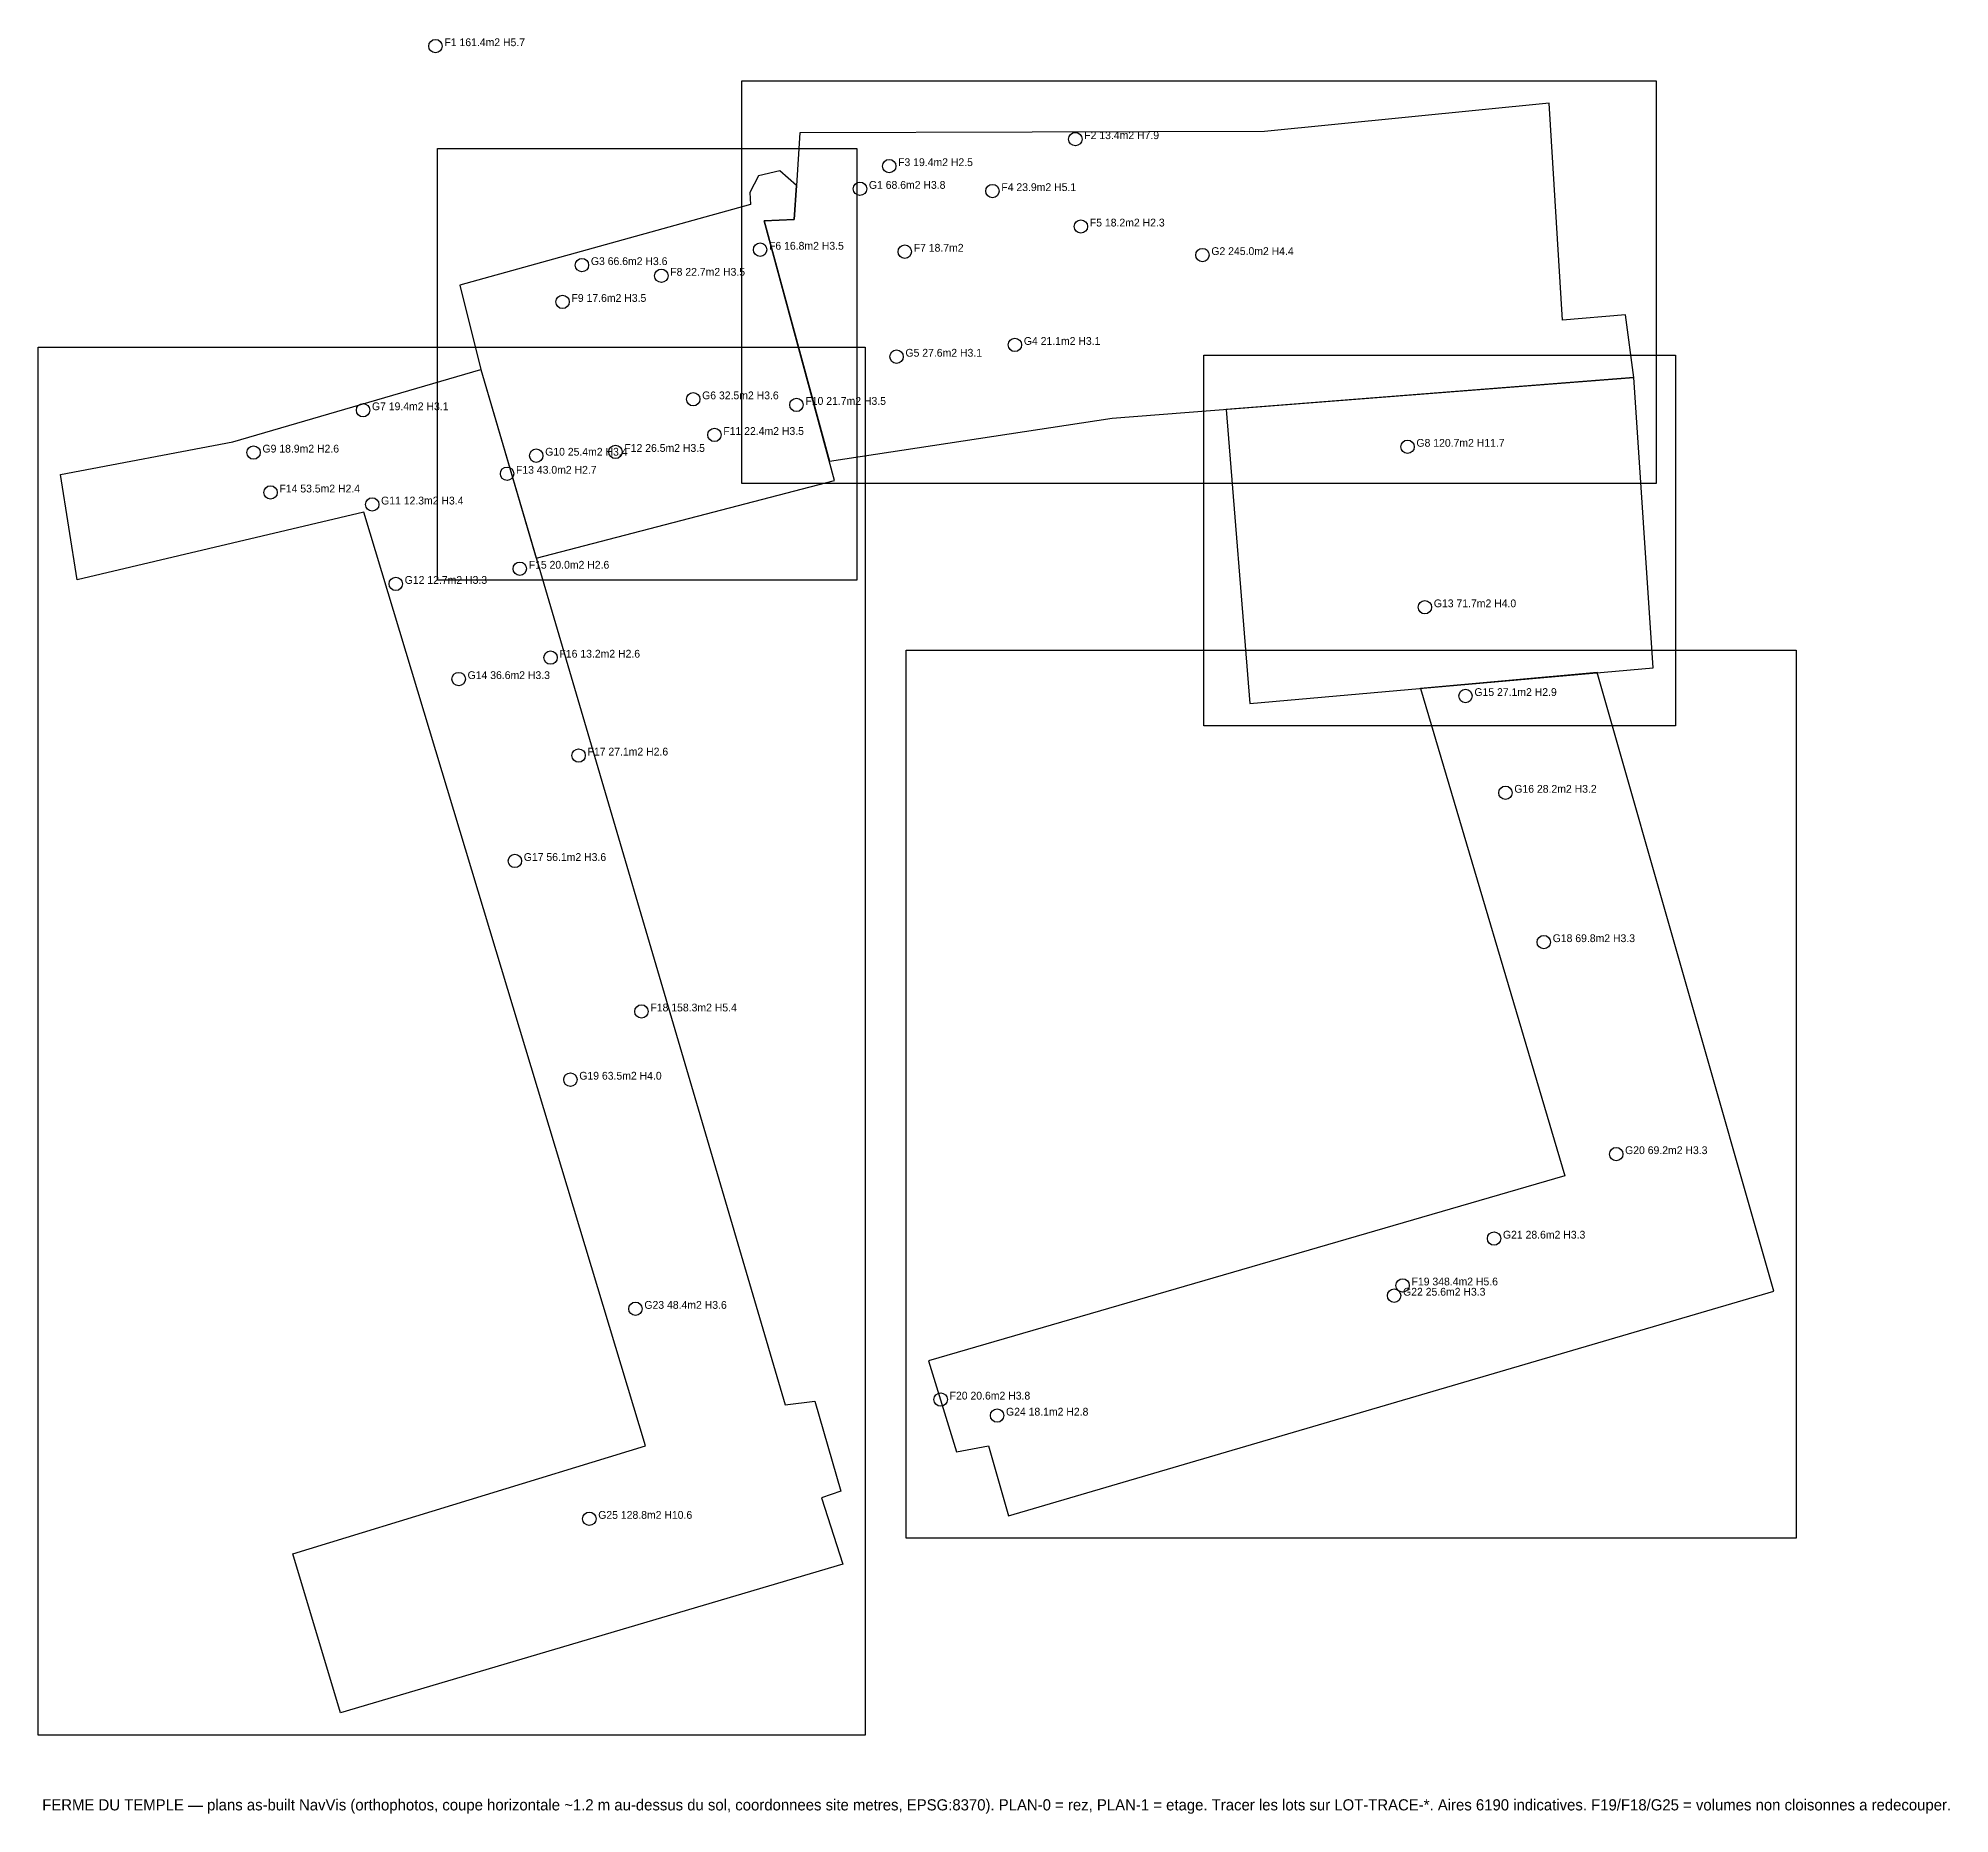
# Model space of a CAD drawing. Header units: metres. Extents: x -43.2 to 42.6, y -52.7 to 27.
import ezdxf

# ---------------------------------------------------------------- set-up
doc = ezdxf.new("R2010")
doc.units = ezdxf.units.M
for name, color, linetype in [('NAVVIS-FOOTPRINT', 5, 'Continuous'), ('NAVVIS-NOTES', 7, 'Continuous'), ('NAVVIS-PLAN-0', 8, 'Continuous'), ('NAVVIS-PLAN-1', 8, 'Continuous'), ('NAVVIS-ROOM-0', 3, 'Continuous'), ('NAVVIS-ROOM-1', 3, 'Continuous')]:
    doc.layers.add(name, color=color, linetype=linetype)
picture_1 = doc.add_image_def('image1.png', size_in_pixel=(1632, 2740))
picture_2 = doc.add_image_def('image2.png', size_in_pixel=(1632, 2740))
picture_3 = doc.add_image_def('image3.png', size_in_pixel=(2796, 2789))
picture_4 = doc.add_image_def('image4.png', size_in_pixel=(2796, 2789))
picture_5 = doc.add_image_def('image5.png', size_in_pixel=(2790, 1229))
picture_6 = doc.add_image_def('image6.png', size_in_pixel=(2790, 1229))
picture_7 = doc.add_image_def('image7.png', size_in_pixel=(2116, 1663))
picture_8 = doc.add_image_def('image8.png', size_in_pixel=(2116, 1663))
picture_9 = doc.add_image_def('image9.png', size_in_pixel=(1883, 1937))
picture_10 = doc.add_image_def('image10.png', size_in_pixel=(1883, 1937))

msp = doc.modelspace()

# ---------------------------------------------------------------- linework, layer by layer
at = {"layer": 'NAVVIS-FOOTPRINT'}
for points in [[(-9.023, 22.755), (-9.171, 20.393), (-9.272, 18.865), (-10.623, 18.802), (-7.693, 8.02), (4.997, 9.946), (28.397, 11.776), (28.011, 14.585), (25.189, 14.353), (24.594, 24.08), (11.824, 22.818), (-9.023, 22.755)], [(-24.275, 15.923), (-23.32, 12.128), (-20.838, 3.677), (-7.456, 7.149), (-10.623, 18.802), (-9.272, 18.865), (-9.171, 20.393), (-9.916, 21.05), (-10.876, 20.823), (-11.254, 20.077), (-11.229, 19.534), (-24.275, 15.923)], [(-23.32, 12.128), (-9.68, -34.305), (-8.338, -34.138), (-7.179, -38.18), (-8.041, -38.477), (-7.087, -41.452), (-29.618, -48.129), (-31.758, -40.995), (-15.945, -36.15), (-28.567, 5.738), (-41.437, 2.706), (-42.18, 7.432), (-34.452, 8.888), (-23.32, 12.128)], [(10.103, 10.345), (11.16, -2.849), (29.261, -1.24), (28.397, 11.776), (10.103, 10.345)], [(18.817, -2.169), (25.303, -24.031), (-3.254, -32.34), (-1.994, -36.421), (-0.562, -36.143), (0.347, -39.29), (34.675, -29.215), (26.752, -1.463), (18.817, -2.169)]]:
    msp.add_lwpolyline(points, close=True, dxfattribs=at)
at = {"layer": 'NAVVIS-ROOM-0'}
for centre in [(-6.32, 20.24), (9.04, 17.27), (-18.79, 16.82), (-4.68, 12.71), (0.63, 13.24), (-28.61, 10.31), (-13.8, 10.8), (-33.52, 8.41), (18.24, 8.67), (-20.84, 8.27), (-28.2, 6.08), (-27.14, 2.52), (19.02, 1.47), (-24.32, -1.75), (20.84, -2.51), (22.63, -6.85), (-21.8, -9.91), (24.35, -13.55), (-19.31, -19.72), (27.6, -23.06), (22.12, -26.85), (17.64, -29.41), (-16.39, -30), (-0.17, -34.79), (-18.46, -39.42)]:
    msp.add_circle(centre, 0.3, dxfattribs=at)
at = {"layer": 'NAVVIS-ROOM-1'}
for centre in [(-25.36, 26.64), (3.34, 22.47), (-5.01, 21.26), (-0.38, 20.14), (3.59, 18.55), (-10.8, 17.51), (-4.31, 17.42), (-15.23, 16.34), (-19.66, 15.17), (-9.17, 10.55), (-12.85, 9.2), (-17.29, 8.44), (-22.15, 7.46), (-32.76, 6.62), (-21.58, 3.2), (-20.2, -0.79), (-18.94, -5.18), (-16.12, -16.66), (18.02, -28.95), (-2.7, -34.07)]:
    msp.add_circle(centre, 0.3, dxfattribs=at)

# ---------------------------------------------------------------- texts
at = {"layer": 'NAVVIS-NOTES', "insert": (-43, -52), "char_height": 0.5, "attachment_point": 1}
msp.add_mtext('FERME DU TEMPLE — plans as-built NavVis (orthophotos, coupe horizontale ~1.2 m au-dessus du sol, coordonnees site metres, EPSG:8370). PLAN-0 = rez, PLAN-1 = etage. Tracer les lots sur LOT-TRACE-*. Aires 6190 indicatives. F19/F18/G25 = volumes non cloisonnes a redecouper.', dxfattribs=at)
at = {"layer": 'NAVVIS-ROOM-0'}
for s, p in [('G1 68.6m2 H3.8', (-5.92, 20.24)), ('G3 66.6m2 H3.6', (-18.39, 16.82)), ('G2 245.0m2 H4.4', (9.44, 17.27)), ('G5 27.6m2 H3.1', (-4.28, 12.71)), ('G4 21.1m2 H3.1', (1.03, 13.24)), ('G6 32.5m2 H3.6', (-13.4, 10.8)), ('G7 19.4m2 H3.1', (-28.21, 10.31)), ('G9 18.9m2 H2.6', (-33.12, 8.41)), ('G10 25.4m2 H3.4', (-20.44, 8.27)), ('G8 120.7m2 H11.7', (18.64, 8.67)), ('G11 12.3m2 H3.4', (-27.8, 6.08)), ('G12 12.7m2 H3.3', (-26.74, 2.52)), ('G13 71.7m2 H4.0', (19.42, 1.47)), ('G14 36.6m2 H3.3', (-23.92, -1.75)), ('G15 27.1m2 H2.9', (21.24, -2.51)), ('G16 28.2m2 H3.2', (23.03, -6.85)), ('G17 56.1m2 H3.6', (-21.4, -9.91)), ('G18 69.8m2 H3.3', (24.75, -13.55)), ('G19 63.5m2 H4.0', (-18.91, -19.72)), ('G20 69.2m2 H3.3', (28, -23.06)), ('G21 28.6m2 H3.3', (22.52, -26.85)), ('G22 25.6m2 H3.3', (18.04, -29.41)), ('G23 48.4m2 H3.6', (-15.99, -30)), ('G24 18.1m2 H2.8', (0.23, -34.79)), ('G25 128.8m2 H10.6', (-18.06, -39.42))]:
    msp.add_text(s, height=0.35, dxfattribs=at).set_placement(p)
at = {"layer": 'NAVVIS-ROOM-1'}
for s, p in [('F1 161.4m2 H5.7', (-24.96, 26.64)), ('F2 13.4m2 H7.9', (3.74, 22.47)), ('F3 19.4m2 H2.5', (-4.61, 21.26)), ('F4 23.9m2 H5.1', (0.02, 20.14)), ('F5 18.2m2 H2.3', (3.99, 18.55)), ('F6 16.8m2 H3.5', (-10.4, 17.51)), ('F7 18.7m2', (-3.91, 17.42)), ('F8 22.7m2 H3.5', (-14.83, 16.34)), ('F9 17.6m2 H3.5', (-19.26, 15.17)), ('F10 21.7m2 H3.5', (-8.77, 10.55)), ('F11 22.4m2 H3.5', (-12.45, 9.2)), ('F12 26.5m2 H3.5', (-16.89, 8.44)), ('F13 43.0m2 H2.7', (-21.75, 7.46)), ('F14 53.5m2 H2.4', (-32.36, 6.62)), ('F15 20.0m2 H2.6', (-21.18, 3.2)), ('F16 13.2m2 H2.6', (-19.8, -0.79)), ('F17 27.1m2 H2.6', (-18.54, -5.18)), ('F18 158.3m2 H5.4', (-15.72, -16.66)), ('F19 348.4m2 H5.6', (18.42, -28.95)), ('F20 20.6m2 H3.8', (-2.3, -34.07))]:
    msp.add_text(s, height=0.35, dxfattribs=at).set_placement(p)

# ---------------------------------------------------------------- pictures from other files: only their frames are drawn
at = {"layer": 'NAVVIS-PLAN-0'}
image = msp.add_image(picture_5, insert=(-11.623, 7.02), size_in_units=(41.02, 18.06), dxfattribs=at)
image = msp.add_image(picture_9, insert=(-25.275, 2.678), size_in_units=(18.82, 19.37), dxfattribs=at)
image = msp.add_image(picture_1, insert=(-43.179, -49.13), size_in_units=(37.09, 62.26), dxfattribs=at)
image = msp.add_image(picture_7, insert=(9.102, -3.852), size_in_units=(21.16, 16.63), dxfattribs=at)
image = msp.add_image(picture_3, insert=(-4.255, -40.291), size_in_units=(39.93, 39.83), dxfattribs=at)
at = {"layer": 'NAVVIS-PLAN-1'}
image = msp.add_image(picture_6, insert=(-11.623, 7.02), size_in_units=(41.02, 18.06), dxfattribs=at)
image = msp.add_image(picture_10, insert=(-25.275, 2.678), size_in_units=(18.82, 19.37), dxfattribs=at)
image = msp.add_image(picture_2, insert=(-43.179, -49.13), size_in_units=(37.09, 62.26), dxfattribs=at)
image = msp.add_image(picture_8, insert=(9.102, -3.852), size_in_units=(21.16, 16.63), dxfattribs=at)
image = msp.add_image(picture_4, insert=(-4.255, -40.291), size_in_units=(39.93, 39.83), dxfattribs=at)

doc.saveas('drawing.dxf')
